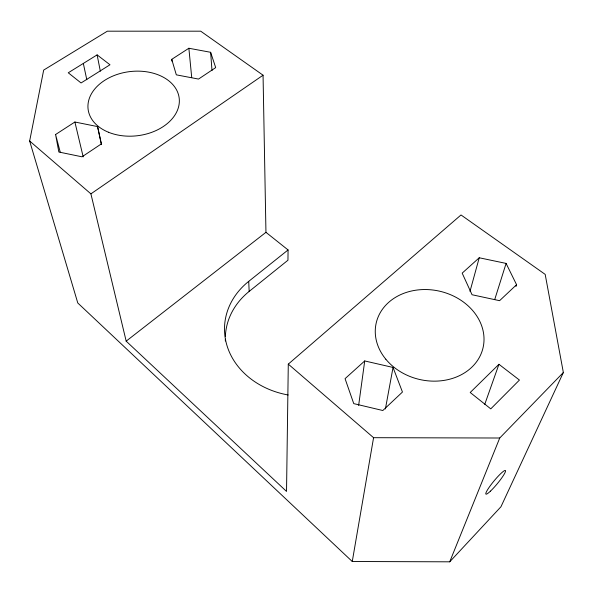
<?xml version="1.0" encoding="UTF-8"?>
<svg xmlns="http://www.w3.org/2000/svg" width="593" height="593" viewBox="0 0 593 593"><rect width="100%" height="100%" fill="white"/><g stroke="black" fill="none" stroke-linecap="round" stroke-linejoin="round"><path stroke-width="0.89" d="M29.65 141.015L90.907 193.859L126.176 341.153L286.53 491.427L288.287 364.124L461.013 214.962L545.189 274.389L563.35 372.515L500.952 506.763L449.724 561.816L352.264 561.504L77.787 302.993L29.65 141.015L43.674 70.093L107.34 31.184L200.708 31.184L263.055 75.207L265.953 232.323L288.072 249.949L287.953 260.223L249.164 291.415A77.772 65.912 2.3 0 0 225.362 336.468M358.639 405.434L364.717 360.944L393.04 367.452L402.454 392.047L382.826 410.512L353.747 403.618L345.059 378.66L364.717 360.944M352.264 561.504L373.575 437.693L288.287 364.124M385.398 408.948L393.04 367.452M469.99 291.371L479.233 257.777L506.096 263.411L516.57 284.714L515.984 286.449M494.732 299.517L506.096 263.411M484.748 404.352L498.943 364.295L519.438 380.061L490.774 408.866L470.205 392.499L498.943 364.295M449.724 561.816L499.729 438.012L563.35 372.515M516.57 284.714L499.588 300.688L472.05 294.743L462.177 273.143L479.233 257.777M288.168 394.975A78.943 66.468 2.3 0 1 227.697 347.78A78.943 66.468 2.3 0 1 248.719 281.364L288.072 249.949M126.176 341.153L265.953 232.323M90.907 193.859L263.055 75.207M55.572 134.522L74.888 122.017L97.571 126.583L101.403 143.869L82.012 156.811L58.855 152.023L55.572 134.522L60.271 152.282M171.733 59.344L188.87 48.255L210.634 52.295L215.696 67.609L198.522 79.069L176.321 74.844L171.733 59.344L171.948 61.175M97.119 54.882L68.254 72.783L81.063 82.968L109.979 64.77L97.119 54.882L100.336 71.212M373.575 437.693L499.729 438.012M74.888 122.017L83.183 156.849M83.331 63.436L86.808 79.721M97.571 126.583L101.41 144.64M188.87 48.255L191.724 77.624M210.634 52.295L211.998 70.634M248.719 281.364L249.164 291.415M225.37 340.99A77.772 65.912 2.3 0 1 225.325 339.174M490.448 491.145A15.307 2.142 -50.4 0 0 505.555 471.042A15.307 2.142 -50.4 0 0 490.974 484.807A15.307 2.142 -50.4 0 0 490.448 491.145M108.475 132.246A45.876 32.289 -6.9 0 0 179.271 102.848A45.876 32.289 -6.9 0 0 113.181 75.926A45.876 32.289 -6.9 0 0 108.475 132.246M385.828 359.225A54.838 45.261 13.2 0 0 479.44 357.268A54.838 45.261 13.2 0 0 423.632 289.547A54.838 45.261 13.2 0 0 385.828 359.225"/></g></svg>
